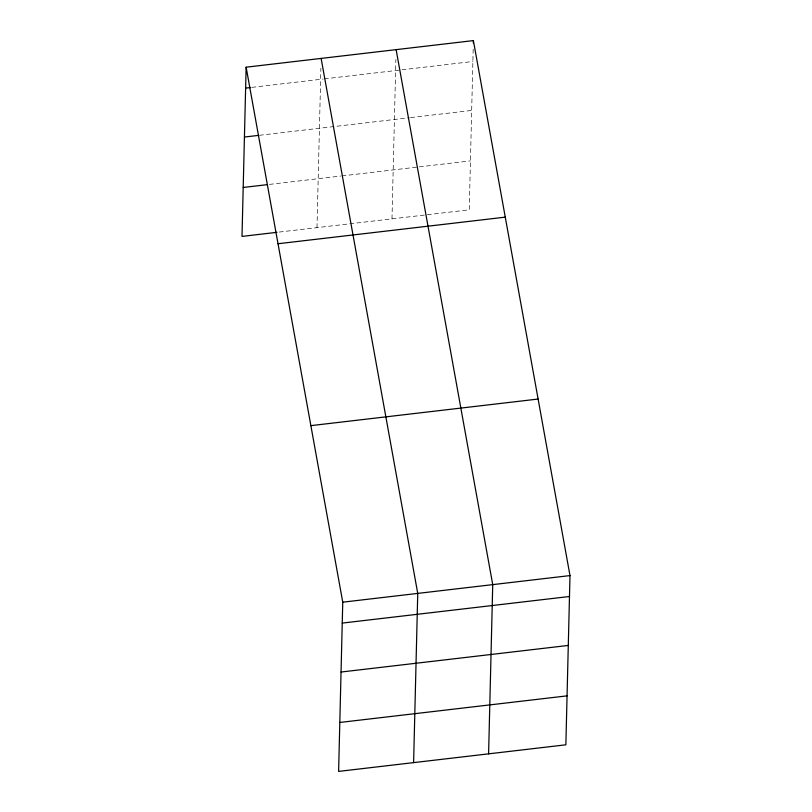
<?xml version="1.0" encoding="UTF-8"?>
<svg xmlns="http://www.w3.org/2000/svg" width="812" height="812" viewBox="0 0 812 812"><rect width="100%" height="100%" fill="white"/><g stroke="black" fill="none" stroke-linecap="round" stroke-linejoin="round"><path stroke-width="0.61" stroke-dasharray="4.06 3.04" d="M316.995 227.634L320.892 68.259M391.983 218.854L395.88 59.479M473.173 49.207L469.245 209.821L278.252 232.171M251.882 87.361L323.115 79.028M324.364 78.886L472.868 61.499M259.434 135.289L409.37 117.74M410.608 117.588L471.67 110.442M269.442 184.395L340.685 176.062M341.933 175.91L418.099 166.998M419.347 166.856L470.442 160.877"/><path stroke-width="1.22" d="M246.137 67.193L342.755 602.179L338.614 771.4L565.862 744.807L569.994 575.586L473.386 40.6L246.137 67.193L242.006 236.414L277.004 232.313M413.612 762.62L417.744 593.41L321.126 58.413M473.325 43.056L473.386 40.6M488.601 753.851L492.732 584.63L396.124 49.644M245.63 88.102L250.624 87.513M244.432 137.045L258.186 135.431M243.204 187.47L266.945 184.689M278.019 243.742L505.267 217.149M310.874 425.64L538.112 399.047M342.755 602.179L569.994 575.586M342.248 623.088L569.486 596.495M341.05 672.031L568.288 645.438M339.812 722.457L567.06 695.864"/></g></svg>
